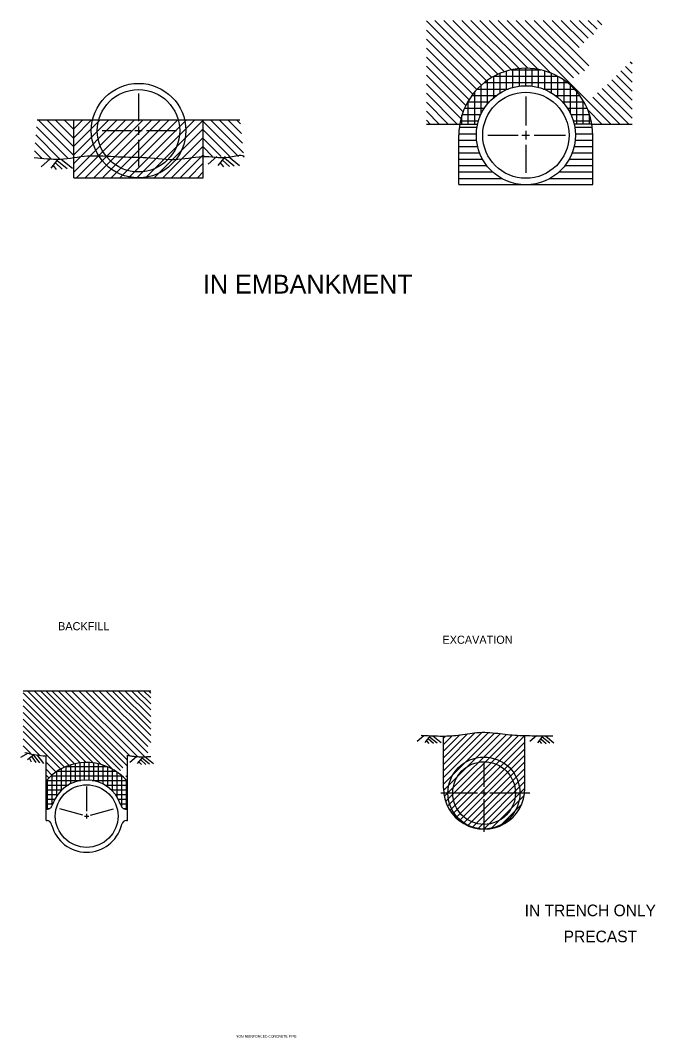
# Model space of a CAD drawing. Extents: x -2031 to -1759, y 732 to 958.
# Drawn here: x -1934.4 to -1862.1, y 731.8 to 847.8 of the extents above; entities that cross this region are included whole.
import ezdxf

# ---------------------------------------------------------------- set-up
doc = ezdxf.new("R2010")
doc.units = 0
for name, color, linetype in [('pp_PRESENTATION', 7, 'Continuous'), ('rd_EARTHWORK', 7, 'Continuous'), ('rd_EARTHWORK-anno', 7, 'Continuous'), ('rd_EXCAVATION-DITCH', 7, 'Continuous')]:
    doc.layers.add(name, color=color, linetype=linetype)

msp = doc.modelspace()

# ---------------------------------------------------------------- linework, layer by layer
at = {"layer": 'pp_PRESENTATION'}
for p, q in [((-1931.06, 831.96), (-1932.05, 831.07)), ((-1930.12, 831.95), (-1930.93, 830.91)), ((-1930.67, 831.21), (-1930.31, 830.77)), ((-1930.4, 831.51), (-1929.64, 830.82)), ((-1930.2, 831.8), (-1929.08, 830.88)), ((-1929.74, 831.95), (-1928.48, 830.92)), ((-1912.03, 832.25), (-1913.01, 831.37)), ((-1911.09, 832.25), (-1911.9, 831.21)), ((-1911.64, 831.51), (-1911.28, 831.07)), ((-1911.37, 831.81), (-1910.6, 831.11)), ((-1911.17, 832.09), (-1910.04, 831.18)), ((-1910.71, 832.25), (-1909.45, 831.22)), ((-1888.45, 766.25), (-1889.21, 765.58)), ((-1887.74, 766.25), (-1888.36, 765.46)), ((-1887.45, 766.24), (-1886.49, 765.46)), ((-1875.62, 766.24), (-1876.38, 765.57)), ((-1888.16, 765.68), (-1887.89, 765.35)), ((-1887.95, 765.91), (-1887.37, 765.38)), ((-1887.8, 766.13), (-1886.94, 765.43)), ((-1874.91, 766.24), (-1875.53, 765.45)), ((-1875.33, 765.67), (-1875.06, 765.34)), ((-1875.13, 765.9), (-1874.54, 765.37)), ((-1874.97, 766.12), (-1874.12, 765.42)), ((-1874.62, 766.23), (-1873.66, 765.45)), ((-1933.52, 764.27), (-1934.4, 763.78)), ((-1932.82, 764.12), (-1933.6, 763.48)), ((-1932.91, 764.01), (-1932.22, 763.15)), ((-1932.54, 764.05), (-1931.77, 763.08)), ((-1933.36, 763.66), (-1933.16, 763.27)), ((-1933.11, 763.83), (-1932.65, 763.19)), ((-1921.19, 763.85), (-1921.94, 763.18)), ((-1920.47, 763.85), (-1921.09, 763.06)), ((-1920.9, 763.28), (-1920.62, 762.95)), ((-1920.69, 763.51), (-1920.11, 762.98)), ((-1920.53, 763.73), (-1919.68, 763.03)), ((-1920.18, 763.84), (-1919.23, 763.06))]:
    msp.add_line(p, q, dxfattribs=at)
at = {"layer": 'rd_EARTHWORK'}
for p, q in [((-1932.5, 836.41), (-1909.4, 836.41)), ((-1928.33, 829.81), (-1928.33, 836.41)), ((-1913.57, 829.81), (-1913.57, 836.41)), ((-1888.16, 835.94), (-1884.38, 835.94)), ((-1884.38, 835.94), (-1882.33, 835.94)), ((-1869.32, 835.94), (-1871.34, 835.94)), ((-1869.32, 835.94), (-1864.75, 835.94)), ((-1884.48, 829.04), (-1884.48, 834.66)), ((-1869.21, 829.04), (-1869.21, 834.67)), ((-1928.33, 829.81), (-1913.57, 829.81)), ((-1884.48, 829.04), (-1869.21, 829.04)), ((-1934.1, 771.37), (-1919.56, 771.37)), ((-1876.96, 760.25), (-1876.96, 766.27)), ((-1886.23, 760.25), (-1886.23, 766.21)), ((-1931.48, 756.57), (-1931.48, 763.95)), ((-1922.21, 756.57), (-1922.21, 764.01)), ((-1930.75, 758.42), (-1930.81, 758.24)), ((-1922.98, 758.41), (-1922.93, 758.25)), ((-1931.48, 757.89), (-1931.31, 757.89)), ((-1922.43, 757.89), (-1922.21, 757.89)), ((-1931.48, 756.57), (-1931.36, 756.57)), ((-1930.82, 756.03), (-1930.85, 756.17)), ((-1922.88, 756.02), (-1922.84, 756.17)), ((-1922.33, 756.57), (-1922.21, 756.57))]:
    msp.add_line(p, q, dxfattribs=at)
for centre, radius in [((-1920.94, 835.2), 5.38), ((-1920.95, 835.18), 4.69), ((-1876.84, 834.67), 5.64), ((-1876.84, 834.67), 4.91), ((-1881.62, 759.71), 4.1), ((-1881.6, 759.71), 3.57), ((-1926.85, 757.09), 3.57)]:
    msp.add_circle(centre, radius, dxfattribs=at)
for centre, radius, start, end in [((-1876.85, 834.67), 7.63, 359.9576, 180.0484), ((-1926.87, 757.09), 6.1, 40.2825, 139.0481), ((-1926.87, 757.09), 4.1, 18.7999, 161.0078), ((-1881.59, 760.23), 4.63, 179.6842, 0.3158), ((-1931.36, 758.46), 0.597, 302.6099, 338.6276), ((-1922.43, 758.42), 0.529, 198.8001, 270), ((-1931.31, 758.42), 0.529, 270.0005, 300.2313), ((-1931.36, 756.04), 0.529, 14.7056, 90), ((-1926.85, 757.07), 4.1, 194.7066, 345.1065), ((-1922.33, 756.04), 0.529, 90, 165.1062)]:
    msp.add_arc(centre, radius, start, end, dxfattribs=at)
for points in [[(-1932.83, 832.15), (-1929.87, 831.96), (-1926.75, 832.31), (-1923.25, 832.22), (-1920.03, 832.12), (-1916.47, 831.93), (-1913.28, 832.25), (-1910.27, 832.24), (-1908.94, 832.19), (-1908.93, 832.17)], [(-1888.77, 766.29), (-1886.63, 766.21), (-1884.54, 766.31), (-1882.42, 766.61), (-1880.05, 766.52), (-1877.83, 766.29), (-1875.54, 766.25), (-1873.78, 766.23)], [(-1933.91, 764.34), (-1931.79, 763.96), (-1931.48, 763.95)], [(-1922.21, 764.01), (-1921.95, 763.97), (-1921.69, 763.93), (-1921.17, 763.87), (-1920.65, 763.84), (-1920.39, 763.84), (-1920.12, 763.85), (-1919.98, 763.86), (-1919.83, 763.87), (-1919.69, 763.88), (-1919.54, 763.89)]]:
    msp.add_spline(points, degree=3, dxfattribs=at)
at = {"layer": 'rd_EXCAVATION-DITCH'}
for p, q in [((-1920.95, 839.42), (-1920.95, 836.27)), ((-1876.84, 839.1), (-1876.84, 835.79)), ((-1925.1, 835.19), (-1921.8, 835.19)), ((-1921.37, 835.19), (-1920.53, 835.19)), ((-1920.95, 835.66), (-1920.95, 834.72)), ((-1920.05, 835.19), (-1916.62, 835.19)), ((-1881.19, 834.67), (-1877.73, 834.67)), ((-1877.29, 834.67), (-1876.41, 834.67)), ((-1876.84, 835.16), (-1876.84, 834.17)), ((-1875.9, 834.67), (-1872.32, 834.67)), ((-1920.95, 834.16), (-1920.95, 831.12)), ((-1876.84, 833.59), (-1876.84, 830.4)), ((-1926.1, 763.14), (-1934.1, 771.13)), ((-1925.16, 762.94), (-1933.58, 771.37)), ((-1923.87, 762.4), (-1932.84, 771.37)), ((-1923.01, 762.29), (-1932.09, 771.37)), ((-1922.73, 762.6), (-1931.5, 771.37)), ((-1922.21, 762.78), (-1930.8, 771.37)), ((-1922.21, 763.47), (-1930.11, 771.37)), ((-1921.92, 763.95), (-1929.34, 771.37)), ((-1921.05, 763.86), (-1928.57, 771.37)), ((-1920.23, 763.84), (-1927.76, 771.37)), ((-1919.9, 764.28), (-1926.98, 771.37)), ((-1919.89, 765.03), (-1926.23, 771.37)), ((-1919.56, 765.47), (-1925.46, 771.37)), ((-1919.56, 766.28), (-1924.65, 771.37)), ((-1919.56, 767), (-1923.94, 771.37)), ((-1919.56, 767.68), (-1923.25, 771.37)), ((-1919.56, 768.43), (-1922.5, 771.37)), ((-1919.56, 769.21), (-1921.73, 771.37)), ((-1919.56, 769.88), (-1921.05, 771.37)), ((-1919.56, 770.56), (-1920.37, 771.37)), ((-1919.56, 771.11), (-1919.82, 771.37)), ((-1926.9, 763.19), (-1934.1, 770.39)), ((-1927.61, 763.14), (-1934.1, 769.64)), ((-1928.24, 763.03), (-1934.1, 768.89)), ((-1928.83, 762.87), (-1934.1, 768.14)), ((-1929.36, 762.66), (-1934.1, 767.39)), ((-1929.81, 762.43), (-1934.1, 766.72)), ((-1932.23, 764.01), (-1934.1, 765.88)), ((-1933.2, 764.2), (-1934.1, 765.1)), ((-1930.34, 762.1), (-1931.48, 763.24)), ((-1881.6, 760.43), (-1881.6, 763.09)), ((-1930.8, 761.76), (-1931.48, 762.43)), ((-1931.15, 761.43), (-1931.48, 761.76)), ((-1922.21, 761.49), (-1922.4, 761.69)), ((-1926.85, 757.63), (-1926.85, 760.44)), ((-1886.54, 759.72), (-1882.36, 759.72)), ((-1881.95, 759.72), (-1881.3, 759.72)), ((-1881.6, 759.36), (-1881.6, 760.07)), ((-1880.93, 759.72), (-1876.39, 759.72)), ((-1881.6, 755.28), (-1881.6, 759.02)), ((-1927.3, 757.21), (-1929.92, 757.91)), ((-1927.08, 757.09), (-1926.61, 757.09)), ((-1926.85, 756.81), (-1926.85, 757.34)), ((-1926.4, 757.2), (-1923.78, 757.91))]:
    msp.add_line(p, q, dxfattribs=at)
for points in [[(-1881.33, 840.85), (-1888.16, 847.69)], [(-1880.7, 841.25), (-1887.21, 847.76)], [(-1880.03, 841.61), (-1886.18, 847.76)], [(-1879.29, 841.9), (-1885.15, 847.76)], [(-1878.49, 842.12), (-1884.13, 847.76)], [(-1877.6, 842.26), (-1883.1, 847.76)], [(-1876.6, 842.3), (-1882.07, 847.76)], [(-1875.45, 842.17), (-1881.04, 847.76)], [(-1874, 841.75), (-1880.01, 847.76)], [(-1867.17, 835.94), (-1878.98, 847.76)], [(-1871.41, 841.21), (-1877.96, 847.76)], [(-1870.79, 841.62), (-1876.93, 847.76)], [(-1870.15, 842.01), (-1875.9, 847.76)], [(-1869.68, 842.57), (-1874.87, 847.76)], [(-1870.76, 844.68), (-1873.84, 847.76)], [(-1870.26, 845.2), (-1872.81, 847.76)], [(-1869.75, 845.73), (-1871.79, 847.76)], [(-1869.14, 846.14), (-1870.76, 847.76)], [(-1868.71, 846.74), (-1869.73, 847.76)], [(-1868.19, 847.25), (-1868.7, 847.76)], [(-1881.9, 840.39), (-1888.16, 846.66)], [(-1882.42, 839.88), (-1888.16, 845.63)], [(-1882.89, 839.33), (-1888.16, 844.6)], [(-1883.31, 838.72), (-1888.16, 843.57)], [(-1864.75, 842.79), (-1864.97, 843)], [(-1883.68, 838.06), (-1888.16, 842.54)], [(-1879.76, 839.49), (-1879.76, 841.72)], [(-1879.03, 839.86), (-1879.03, 841.98)], [(-1878.53, 842.11), (-1875.16, 842.11)], [(-1878.31, 840.11), (-1878.31, 842.16)], [(-1877.58, 840.25), (-1877.58, 842.26)], [(-1876.85, 840.3), (-1876.85, 842.3)], [(-1876.13, 840.26), (-1876.13, 842.27)], [(-1875.4, 840.11), (-1875.4, 842.16)], [(-1874.67, 839.87), (-1874.67, 841.98)], [(-1873.94, 839.5), (-1873.94, 841.73)], [(-1864.75, 840.73), (-1866.04, 842.01)], [(-1864.75, 841.76), (-1865.49, 842.5)], [(-1884, 837.35), (-1888.16, 841.52)], [(-1884.24, 836.56), (-1888.16, 840.49)], [(-1881.58, 840.66), (-1872.11, 840.66)], [(-1881.22, 838.22), (-1881.22, 840.92)], [(-1880.49, 838.96), (-1880.49, 841.37)], [(-1880.47, 841.39), (-1873.22, 841.39)], [(-1873.22, 838.98), (-1873.22, 841.38)], [(-1872.49, 838.24), (-1872.49, 840.94)], [(-1864.75, 837.64), (-1867.55, 840.44)], [(-1864.75, 838.67), (-1867.05, 840.97)], [(-1864.75, 839.7), (-1866.52, 841.47)], [(-1884.65, 835.94), (-1888.16, 839.46)], [(-1882.67, 835.94), (-1882.67, 839.6)], [(-1882.37, 839.93), (-1878.85, 839.93)], [(-1881.94, 837.07), (-1881.94, 840.35)], [(-1874.84, 839.93), (-1871.32, 839.93)], [(-1871.76, 837.1), (-1871.76, 840.36)], [(-1871.04, 835.94), (-1871.04, 839.62)], [(-1865.11, 835.94), (-1868.67, 839.51)], [(-1864.75, 836.62), (-1868.14, 840)], [(-1885.68, 835.94), (-1888.16, 838.43)], [(-1883.46, 838.48), (-1880.99, 838.48)], [(-1883.4, 835.94), (-1883.4, 838.58)], [(-1882.98, 839.21), (-1880.18, 839.21)], [(-1873.51, 839.21), (-1870.71, 839.21)], [(-1872.7, 838.48), (-1870.23, 838.48)], [(-1870.31, 835.94), (-1870.31, 838.61)], [(-1866.14, 835.94), (-1869.2, 839.01)], [(-1886.71, 835.94), (-1888.16, 837.4)], [(-1884.12, 835.94), (-1884.12, 836.96)], [(-1884.11, 837.02), (-1881.96, 837.02)], [(-1883.83, 837.75), (-1881.56, 837.75)], [(-1872.13, 837.75), (-1869.86, 837.75)], [(-1871.73, 837.02), (-1869.58, 837.02)], [(-1868.2, 835.94), (-1869.76, 837.51)], [(-1869.58, 835.94), (-1869.58, 837.02)], [(-1928.33, 832.36), (-1932.38, 836.41)], [(-1928.33, 833.34), (-1931.4, 836.41)], [(-1928.34, 834.34), (-1930.42, 836.41)], [(-1928.33, 835.31), (-1929.43, 836.41)], [(-1928.33, 830.46), (-1922.38, 836.41)], [(-1928.33, 831.45), (-1923.36, 836.41)], [(-1928.33, 832.43), (-1924.34, 836.41)], [(-1928.33, 833.41), (-1925.33, 836.41)], [(-1928.33, 834.39), (-1926.31, 836.41)], [(-1928.33, 835.38), (-1927.29, 836.41)], [(-1927.99, 829.81), (-1921.4, 836.41)], [(-1927.01, 829.81), (-1920.41, 836.41)], [(-1926.03, 829.81), (-1919.43, 836.41)], [(-1925.05, 829.81), (-1918.45, 836.41)], [(-1924.07, 829.81), (-1917.47, 836.41)], [(-1923.08, 829.81), (-1916.48, 836.41)], [(-1922.1, 829.81), (-1915.5, 836.41)], [(-1921.12, 829.81), (-1914.52, 836.41)], [(-1920.14, 829.81), (-1913.57, 836.38)], [(-1909.56, 832.25), (-1913.57, 836.25)], [(-1908.99, 832.66), (-1912.75, 836.41)], [(-1909.11, 833.76), (-1911.77, 836.41)], [(-1909.23, 834.86), (-1910.78, 836.41)], [(-1909.35, 835.96), (-1909.8, 836.41)], [(-1887.73, 835.94), (-1888.16, 836.37)], [(-1884.3, 836.3), (-1882.24, 836.3)], [(-1871.45, 836.3), (-1869.39, 836.3)], [(-1929.89, 831.95), (-1932.63, 834.7)], [(-1928.99, 832.04), (-1932.56, 835.61)], [(-1919.15, 829.81), (-1913.57, 835.4)], [(-1910.54, 832.25), (-1913.58, 835.28)], [(-1884.48, 834.84), (-1882.48, 834.84)], [(-1884.43, 835.57), (-1882.41, 835.57)], [(-1871.28, 835.57), (-1869.26, 835.57)], [(-1871.21, 834.84), (-1869.21, 834.84)], [(-1930.87, 831.96), (-1932.7, 833.79)], [(-1918.17, 829.81), (-1913.57, 834.42)], [(-1911.54, 832.26), (-1913.58, 834.3)], [(-1884.48, 834.12), (-1882.45, 834.12)], [(-1871.24, 834.12), (-1869.21, 834.12)], [(-1931.93, 832.03), (-1932.78, 832.88)], [(-1917.19, 829.81), (-1913.57, 833.44)], [(-1916.21, 829.81), (-1913.57, 832.45)], [(-1912.52, 832.26), (-1913.59, 833.33)], [(-1913.49, 832.24), (-1913.57, 832.32)], [(-1884.48, 833.39), (-1882.33, 833.39)], [(-1884.48, 832.66), (-1882.11, 832.66)], [(-1871.58, 832.66), (-1869.21, 832.66)], [(-1871.36, 833.39), (-1869.21, 833.39)], [(-1915.22, 829.81), (-1913.57, 831.47)], [(-1884.48, 831.93), (-1881.78, 831.93)], [(-1884.48, 831.21), (-1881.3, 831.21)], [(-1872.4, 831.21), (-1869.21, 831.21)], [(-1871.92, 831.93), (-1869.21, 831.93)], [(-1914.24, 829.81), (-1913.57, 830.49)], [(-1884.48, 830.48), (-1880.62, 830.48)], [(-1873.07, 830.48), (-1869.21, 830.48)], [(-1884.48, 829.75), (-1879.61, 829.75)], [(-1874.08, 829.75), (-1869.21, 829.75)], [(-1886.23, 762.23), (-1881.84, 766.62)], [(-1886.23, 761.48), (-1881.11, 766.6)], [(-1886.23, 762.98), (-1882.61, 766.6)], [(-1886.23, 760.73), (-1880.41, 766.55)], [(-1886.23, 763.73), (-1883.48, 766.47)], [(-1886.23, 764.48), (-1884.37, 766.33)], [(-1886.23, 765.23), (-1885.19, 766.26)], [(-1886.22, 759.99), (-1879.72, 766.49)], [(-1886.14, 759.32), (-1879.06, 766.4)], [(-1885.98, 758.73), (-1878.39, 766.32)], [(-1885.76, 758.2), (-1877.68, 766.28)], [(-1885.49, 757.72), (-1876.96, 766.26)], [(-1886.23, 765.98), (-1885.99, 766.21)], [(-1885.18, 757.29), (-1876.96, 765.51)], [(-1884.82, 756.9), (-1876.96, 764.76)], [(-1884.42, 756.55), (-1876.96, 764.01)], [(-1928.67, 760.77), (-1928.67, 762.92)], [(-1928.14, 760.99), (-1928.14, 763.06)], [(-1927.61, 761.12), (-1927.61, 763.14)], [(-1927.08, 761.18), (-1927.08, 763.19)], [(-1926.55, 761.18), (-1926.55, 763.18)], [(-1926.02, 761.1), (-1926.02, 763.12)], [(-1925.49, 760.95), (-1925.49, 763.03)], [(-1924.96, 760.72), (-1924.96, 762.88)], [(-1883.97, 756.25), (-1876.96, 763.26)], [(-1930.9, 761.67), (-1922.83, 761.67)], [(-1930.79, 758.31), (-1930.79, 761.77)], [(-1930.26, 759.4), (-1930.26, 762.16)], [(-1930.21, 762.2), (-1923.53, 762.2)], [(-1929.73, 760.03), (-1929.73, 762.48)], [(-1929.2, 760.46), (-1929.2, 762.73)], [(-1929.2, 762.73), (-1924.53, 762.73)], [(-1924.43, 760.39), (-1924.43, 762.68)], [(-1923.9, 759.92), (-1923.9, 762.42)], [(-1923.37, 759.24), (-1923.37, 762.09)], [(-1922.84, 758.09), (-1922.84, 761.67)], [(-1883.48, 755.99), (-1876.96, 762.51)], [(-1882.94, 755.79), (-1876.96, 761.76)], [(-1931.48, 760.61), (-1928.97, 760.61)], [(-1931.43, 761.14), (-1927.52, 761.14)], [(-1931.32, 757.89), (-1931.32, 761.27)], [(-1926.22, 761.14), (-1922.3, 761.14)], [(-1924.76, 760.61), (-1922.21, 760.61)], [(-1922.31, 757.9), (-1922.31, 761.15)], [(-1882.33, 755.65), (-1876.96, 761.01)], [(-1931.48, 760.08), (-1929.68, 760.08)], [(-1931.48, 759.55), (-1930.15, 759.55)], [(-1924.06, 760.08), (-1922.21, 760.08)], [(-1923.59, 759.55), (-1922.21, 759.55)], [(-1881.64, 755.59), (-1876.96, 760.27)], [(-1880.82, 755.65), (-1877.02, 759.45)], [(-1931.48, 759.02), (-1930.49, 759.02)], [(-1931.48, 758.49), (-1930.72, 758.49)], [(-1923.25, 759.02), (-1922.21, 759.02)], [(-1923.01, 758.49), (-1922.21, 758.49)], [(-1879.76, 755.97), (-1877.34, 758.39)], [(-1931.48, 757.96), (-1931.03, 757.96)], [(-1922.69, 757.96), (-1922.21, 757.96)]]:
    msp.add_lwpolyline(points, dxfattribs=at)

# ---------------------------------------------------------------- texts
at = {"layer": 'rd_EARTHWORK-anno'}
for s, height, p in [('IN EMBANKMENT', 2.1436, (-1913.62, 816.63)), ('IN TRENCH ONLY', 1.3237, (-1876.98, 745.68)), ('PRECAST', 1.324, (-1872.54, 742.71)), ('NON-REINFORCED CONCRETE PIPE', 0.2837, (-1909.86, 731.84))]:
    msp.add_text(s, height=height, dxfattribs=at).set_placement(p)
for s, p in [('BACKFILL', (-1930.11, 778.26)), ('EXCAVATION', (-1886.34, 776.72))]:
    msp.add_text(s, height=0.927, rotation=0.0168, dxfattribs=at).set_placement(p)

doc.saveas('drawing.dxf')
